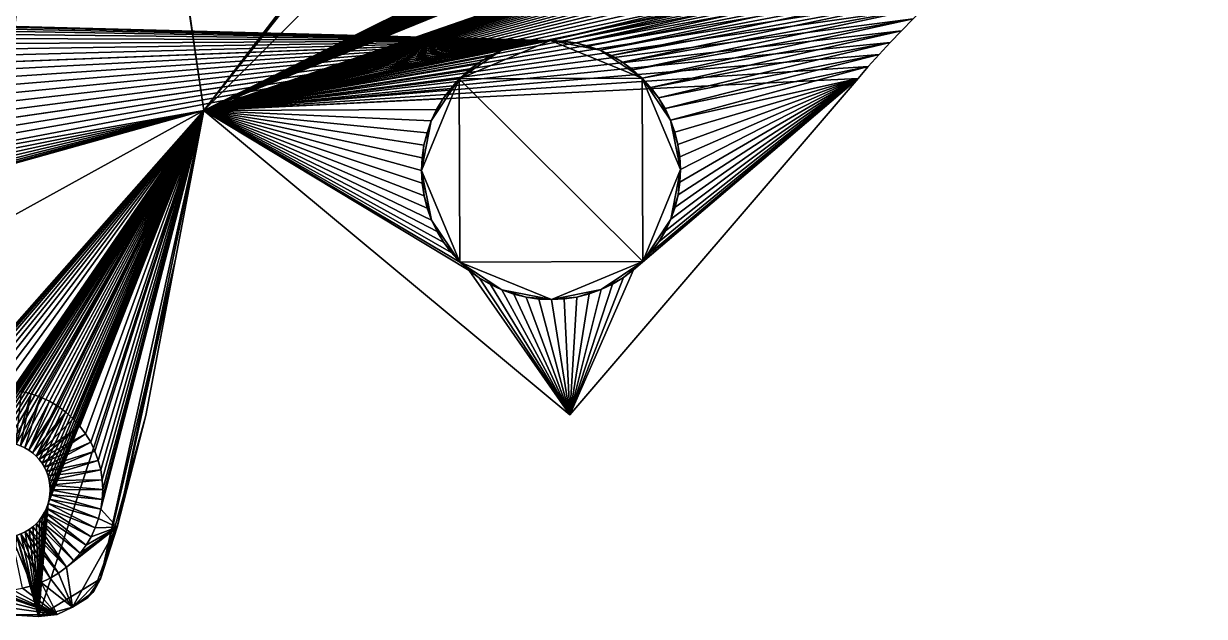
# Model space of a CAD drawing. Extents: x -90 to 90, y -51 to 49.
# Drawn here: x -69.26 to -31.41, y -50.86 to -31.86 of the extents above; entities that cross this region are included whole.
import ezdxf

# ---------------------------------------------------------------- set-up
doc = ezdxf.new("R2010")
doc.units = 0

msp = doc.modelspace()

# ---------------------------------------------------------------- linework, layer by layer
for points in [[(-66.986, -10.578, 2), (-63.477, -34.648, 2), (-8.425, 37.112, 2)], [(-63.477, -34.648, 2), (-8.514, 36.991, 2), (-8.425, 37.112, 2)], [(-63.477, -34.648, 2), (-8.591, 36.862, 2), (-8.514, 36.991, 2)], [(-63.477, -34.648, 2), (-8.654, 36.726, 2), (-8.591, 36.862, 2)], [(-63.477, -34.648, 2), (-8.704, 36.584, 2), (-8.654, 36.726, 2)], [(-63.477, -34.648, 2), (-8.74, 36.438, 2), (-8.704, 36.584, 2)], [(-63.477, -34.648, 2), (-8.762, 36.29, 2), (-8.74, 36.438, 2)], [(-63.477, -34.648, 2), (-8.768, 36.14, 2), (-8.762, 36.29, 2)], [(-63.477, -34.648, 2), (-8.761, 35.99, 2), (-8.768, 36.14, 2)], [(-63.477, -34.648, 2), (-8.738, 35.841, 2), (-8.761, 35.99, 2)], [(-63.477, -34.648, 2), (-8.701, 35.696, 2), (-8.738, 35.841, 2)], [(-63.477, -34.648, 2), (-8.65, 35.555, 2), (-8.701, 35.696, 2)], [(-63.477, -34.648, 2), (-8.585, 35.419, 2), (-8.65, 35.555, 2)], [(-63.477, -34.648, 2), (-8.507, 35.291, 2), (-8.585, 35.419, 2)], [(-63.477, -34.648, 2), (-8.418, 35.17, 2), (-8.507, 35.291, 2)], [(-63.477, -34.648, 2), (-8.316, 35.059, 2), (-8.418, 35.17, 2)], [(-63.477, -34.648, 2), (-8.205, 34.959, 2), (-8.316, 35.059, 2)], [(-63.477, -34.648, 2), (-2.705, 26.198, 2), (-8.205, 34.959, 2)], [(-63.477, -34.648, 2), (-28.812, -17.385, 2), (-2.705, 26.198, 2)], [(-66.986, -10.578, 2), (-67.036, -10.72, 2), (-63.477, -34.648, 2)], [(-67.099, -10.856, 2), (-67.176, -10.985, 2), (-71.285, -46.087, 2)], [(-67.099, -10.856, 2), (-71.285, -46.087, 2), (-71.208, -45.958, 2)], [(-67.036, -10.72, 2), (-67.099, -10.856, 2), (-71.208, -45.958, 2)], [(-67.036, -10.72, 2), (-71.208, -45.958, 2), (-63.477, -34.648, 2)], [(-67.176, -10.985, 2), (-77.166, -26.539, 2), (-71.348, -46.223, 2)], [(-67.176, -10.985, 2), (-71.348, -46.223, 2), (-71.285, -46.087, 2)], [(-63.477, -34.648, 2), (-28.94, -17.463, 2), (-28.812, -17.385, 2)], [(-63.477, -34.648, 2), (-29.061, -17.553, 2), (-28.94, -17.463, 2)], [(-63.477, -34.648, 2), (-29.171, -17.654, 2), (-29.061, -17.553, 2)], [(-63.477, -34.648, 2), (-29.272, -17.765, 2), (-29.171, -17.654, 2)], [(-63.477, -34.648, 2), (-29.361, -17.886, 2), (-29.272, -17.765, 2)], [(-63.477, -34.648, 2), (-29.438, -18.015, 2), (-29.361, -17.886, 2)], [(-63.477, -34.648, 2), (-29.501, -18.151, 2), (-29.438, -18.015, 2)], [(-63.477, -34.648, 2), (-29.551, -18.293, 2), (-29.501, -18.151, 2)], [(-63.477, -34.648, 2), (-29.587, -18.439, 2), (-29.551, -18.293, 2)], [(-63.477, -34.648, 2), (-29.609, -18.587, 2), (-29.587, -18.439, 2)], [(-63.477, -34.648, 2), (-29.615, -18.737, 2), (-29.609, -18.587, 2)], [(-63.477, -34.648, 2), (-29.608, -18.887, 2), (-29.615, -18.737, 2)], [(-63.477, -34.648, 2), (-29.585, -19.036, 2), (-29.608, -18.887, 2)], [(-63.477, -34.648, 2), (-29.548, -19.181, 2), (-29.585, -19.036, 2)], [(-63.477, -34.648, 2), (-29.497, -19.322, 2), (-29.548, -19.181, 2)], [(-63.477, -34.648, 2), (-29.432, -19.458, 2), (-29.497, -19.322, 2)], [(-63.477, -34.648, 2), (-29.354, -19.586, 2), (-29.432, -19.458, 2)], [(-63.477, -34.648, 2), (-29.265, -19.707, 2), (-29.354, -19.586, 2)], [(-63.477, -34.648, 2), (-29.163, -19.817, 2), (-29.265, -19.707, 2)], [(-63.477, -34.648, 2), (-29.052, -19.918, 2), (-29.163, -19.817, 2)], [(-63.477, -34.648, 2), (-28.931, -20.007, 2), (-29.052, -19.918, 2)], [(-63.477, -34.648, 2), (-28.802, -20.084, 2), (-28.931, -20.007, 2)], [(-63.477, -34.648, 2), (-28.666, -20.147, 2), (-28.802, -20.084, 2)], [(-63.477, -34.648, 2), (-22.173, -20.34, 2), (-21.613, -20.146, 2)], [(-63.477, -34.648, 2), (-21.613, -20.146, 2), (-28.08, -20.262, 2)], [(-63.477, -34.648, 2), (-28.524, -20.197, 2), (-28.666, -20.147, 2)], [(-63.477, -34.648, 2), (-28.378, -20.233, 2), (-28.524, -20.197, 2)], [(-63.477, -34.648, 2), (-28.23, -20.255, 2), (-28.378, -20.233, 2)], [(-63.477, -34.648, 2), (-28.08, -20.262, 2), (-28.23, -20.255, 2)], [(-63.477, -34.648, 2), (-22.733, -20.543, 2), (-22.173, -20.34, 2)], [(-63.477, -34.648, 2), (-23.294, -20.753, 2), (-22.733, -20.543, 2)], [(-63.477, -34.648, 2), (-23.854, -20.97, 2), (-23.294, -20.753, 2)], [(-63.477, -34.648, 2), (-24.414, -21.194, 2), (-23.854, -20.97, 2)], [(-63.477, -34.648, 2), (-24.973, -21.426, 2), (-24.414, -21.194, 2)], [(-63.477, -34.648, 2), (-25.532, -21.665, 2), (-24.973, -21.426, 2)], [(-63.477, -34.648, 2), (-26.089, -21.91, 2), (-25.532, -21.665, 2)], [(-63.477, -34.648, 2), (-26.644, -22.163, 2), (-26.089, -21.91, 2)], [(-63.477, -34.648, 2), (-27.197, -22.422, 2), (-26.644, -22.163, 2)], [(-63.477, -34.648, 2), (-27.748, -22.687, 2), (-27.197, -22.422, 2)], [(-63.477, -34.648, 2), (-28.297, -22.959, 2), (-27.748, -22.687, 2)], [(-63.477, -34.648, 2), (-28.843, -23.237, 2), (-28.297, -22.959, 2)], [(-63.477, -34.648, 2), (-29.385, -23.521, 2), (-28.843, -23.237, 2)], [(-63.477, -34.648, 2), (-29.925, -23.81, 2), (-29.385, -23.521, 2)], [(-63.477, -34.648, 2), (-30.46, -24.106, 2), (-29.925, -23.81, 2)], [(-63.477, -34.648, 2), (-30.992, -24.407, 2), (-30.46, -24.106, 2)], [(-63.477, -34.648, 2), (-31.519, -24.713, 2), (-30.992, -24.407, 2)], [(-63.477, -34.648, 2), (-32.041, -25.025, 2), (-31.519, -24.713, 2)], [(-63.477, -34.648, 2), (-32.559, -25.341, 2), (-32.041, -25.025, 2)], [(-63.477, -34.648, 2), (-33.072, -25.663, 2), (-32.559, -25.341, 2)], [(-63.477, -34.648, 2), (-33.579, -25.989, 2), (-33.072, -25.663, 2)], [(-63.477, -34.648, 2), (-34.08, -26.32, 2), (-33.579, -25.989, 2)], [(-63.477, -34.648, 2), (-34.576, -26.655, 2), (-34.08, -26.32, 2)], [(-63.477, -34.648, 2), (-35.065, -26.994, 2), (-34.576, -26.655, 2)], [(-63.477, -34.648, 2), (-35.548, -27.338, 2), (-35.065, -26.994, 2)], [(-63.477, -34.648, 2), (-36.024, -27.685, 2), (-35.548, -27.338, 2)], [(-63.477, -34.648, 2), (-36.493, -28.036, 2), (-36.024, -27.685, 2)], [(-63.477, -34.648, 2), (-36.954, -28.39, 2), (-36.493, -28.036, 2)], [(-37.408, -28.748, 0), (-52.365, -32.406, 0), (-82.543, -31.616)], [(-63.477, -34.648, 2), (-37.408, -28.748, 2), (-36.954, -28.39, 2)], [(-63.477, -34.648, 2), (-37.855, -29.109, 2), (-37.408, -28.748, 2)], [(-37.408, -28.748, 0), (-37.855, -29.109, 0), (-52.365, -32.406, 0)], [(-63.477, -34.648, 2), (-38.293, -29.473, 2), (-37.855, -29.109, 2)], [(-37.855, -29.109, 0), (-51.958, -32.425, 0), (-52.365, -32.406, 0)], [(-37.855, -29.109, 0), (-38.293, -29.473, 0), (-51.958, -32.425, 0)], [(-63.477, -34.648, 2), (-38.723, -29.84, 2), (-38.293, -29.473, 2)], [(-38.293, -29.473, 0), (-51.555, -32.483, 0), (-51.958, -32.425, 0)], [(-38.293, -29.473, 0), (-38.723, -29.84, 0), (-51.555, -32.483, 0)], [(-63.477, -34.648, 2), (-39.144, -30.209, 2), (-38.723, -29.84, 2)], [(-38.723, -29.84, 0), (-51.159, -32.58, 0), (-51.555, -32.483, 0)], [(-38.723, -29.84, 0), (-39.144, -30.209, 0), (-51.159, -32.58, 0)], [(-63.477, -34.648, 2), (-39.557, -30.581, 2), (-39.144, -30.209, 2)], [(-39.144, -30.209, 0), (-50.776, -32.716, 0), (-51.159, -32.58, 0)], [(-39.144, -30.209, 0), (-39.557, -30.581, 0), (-50.776, -32.716, 0)], [(-63.477, -34.648, 2), (-39.96, -30.955, 2), (-39.557, -30.581, 2)], [(-39.557, -30.581, 0), (-50.407, -32.889, 0), (-50.776, -32.716, 0)], [(-39.557, -30.581, 0), (-39.96, -30.955, 0), (-50.407, -32.889, 0)], [(-63.477, -34.648, 2), (-40.355, -31.332, 2), (-39.96, -30.955, 2)], [(-39.96, -30.955, 0), (-50.057, -33.097, 0), (-50.407, -32.889, 0)], [(-39.96, -30.955, 0), (-40.355, -31.332, 0), (-50.057, -33.097, 0)], [(-63.477, -34.648, 2), (-40.74, -31.71, 2), (-40.355, -31.332, 2)], [(-40.355, -31.332, 0), (-49.729, -33.338, 0), (-50.057, -33.097, 0)], [(-40.355, -31.332, 0), (-40.74, -31.71, 0), (-49.729, -33.338, 0)], [(-52.365, -32.406, 0), (-82.137, -31.634, 0), (-82.543, -31.616)], [(-52.365, -32.406, 0), (-81.733, -31.692), (-82.137, -31.634, 0)], [(-52.365, -32.406, 0), (-81.338, -31.79, 0), (-81.733, -31.692)], [(-52.365, -32.406, 0), (-80.954, -31.926, 0), (-81.338, -31.79, 0)], [(-63.477, -34.648, 2), (-41.116, -32.09, 2), (-40.74, -31.71, 2)], [(-40.74, -31.71, 0), (-49.426, -33.611), (-49.729, -33.338, 0)], [(-40.74, -31.71, 0), (-41.116, -32.09, 0), (-49.426, -33.611)], [(-41.116, -32.09, 0), (-40.74, -31.71, 0), (-40.74, -31.71, 2)], [(-41.116, -32.09, 0), (-40.74, -31.71, 2), (-41.116, -32.09, 2)], [(-52.365, -32.406, 0), (-80.585, -32.098, 0), (-80.954, -31.926, 0)], [(-52.365, -32.406, 0), (-80.235, -32.306, 0), (-80.585, -32.098, 0)], [(-63.477, -34.648, 2), (-41.481, -32.472, 2), (-41.116, -32.09, 2)], [(-41.116, -32.09, 0), (-49.151, -33.911, 0), (-49.426, -33.611)], [(-41.116, -32.09, 0), (-41.481, -32.472, 0), (-49.151, -33.911, 0)], [(-41.481, -32.472, 0), (-41.116, -32.09, 0), (-41.116, -32.09, 2)], [(-41.481, -32.472, 0), (-41.116, -32.09, 2), (-41.481, -32.472, 2)], [(-52.365, -32.406, 0), (-79.907, -32.548, 0), (-80.235, -32.306, 0)], [(-52.365, -32.406, 0), (-79.604, -32.82, 0), (-79.907, -32.548, 0)], [(-52.365, -32.406, 0), (-79.33, -33.121), (-79.604, -32.82, 0)], [(-52.365, -32.406, 0), (-79.086, -33.447, 0), (-79.33, -33.121)], [(-52.365, -32.406, 0), (-52.772, -32.428, 0), (-79.086, -33.447, 0)], [(-52.772, -32.428, 0), (-78.875, -33.796, 0), (-79.086, -33.447, 0)], [(-52.772, -32.428, 0), (-78.7, -34.163, 0), (-78.875, -33.796, 0)], [(-52.772, -32.428, 0), (-78.561, -34.546, 0), (-78.7, -34.163, 0)], [(-53.174, -32.489), (-63.477, -34.648, 0), (-78.688, -37.339)], [(-53.174, -32.489), (-78.688, -37.339), (-78.552, -36.955, 0)], [(-52.772, -32.428, 0), (-78.461, -34.941, 0), (-78.561, -34.546, 0)], [(-53.174, -32.489), (-78.552, -36.955, 0), (-78.454, -36.56, 0)], [(-52.772, -32.428, 0), (-78.399, -35.343, 0), (-78.461, -34.941, 0)], [(-53.174, -32.489), (-78.454, -36.56, 0), (-78.396, -36.157, 0)], [(-52.772, -32.428, 0), (-78.378, -35.75, 0), (-78.399, -35.343, 0)], [(-52.772, -32.428, 0), (-53.174, -32.489), (-78.396, -36.157, 0)], [(-52.772, -32.428, 0), (-78.396, -36.157, 0), (-78.378, -35.75, 0)], [(-63.477, -34.648, 2), (-41.837, -32.856, 2), (-41.481, -32.472, 2)], [(-53.174, -32.489), (-53.569, -32.589), (-63.477, -34.648, 0)], [(-55.295, -33.633, 0.2), (-53.952, -32.728, 0.2), (-52.365, -32.406, 0.2)], [(-55.295, -33.633, 0.2), (-52.365, -32.406, 0.2), (-49.426, -33.611, 0.2)], [(-53.952, -32.728, 0.2), (-53.174, -32.489, 0.2), (-52.365, -32.406, 0.2)], [(-53.952, -32.728, 0.2), (-53.569, -32.589, 0.2), (-53.174, -32.489, 0.2)], [(-53.569, -32.589), (-53.174, -32.489), (-53.174, -32.489, 0.2)], [(-53.569, -32.589), (-53.174, -32.489, 0.2), (-53.569, -32.589, 0.2)], [(-53.174, -32.489, 0.2), (-52.772, -32.428, 0.2), (-52.365, -32.406, 0.2)], [(-53.174, -32.489), (-52.772, -32.428, 0), (-52.772, -32.428, 0.2)], [(-53.174, -32.489), (-52.772, -32.428, 0.2), (-53.174, -32.489, 0.2)], [(-52.772, -32.428, 0), (-52.365, -32.406, 0), (-52.365, -32.406, 0.2)], [(-52.772, -32.428, 0), (-52.365, -32.406, 0.2), (-52.772, -32.428, 0.2)], [(-52.365, -32.406, 0.2), (-52.365, -32.406, 0), (-51.958, -32.425, 0)], [(-52.365, -32.406, 0.2), (-51.958, -32.425, 0), (-51.958, -32.425, 0.2)], [(-52.365, -32.406, 0.2), (-51.958, -32.425, 0.2), (-51.555, -32.483, 0.2)], [(-52.365, -32.406, 0.2), (-51.555, -32.483, 0.2), (-50.776, -32.716, 0.2)], [(-52.365, -32.406, 0.2), (-50.776, -32.716, 0.2), (-49.426, -33.611, 0.2)], [(-51.958, -32.425, 0), (-51.555, -32.483, 0), (-51.555, -32.483, 0.2)], [(-51.958, -32.425, 0), (-51.555, -32.483, 0.2), (-51.958, -32.425, 0.2)], [(-51.555, -32.483, 0), (-51.159, -32.58, 0), (-51.159, -32.58, 0.2)], [(-51.555, -32.483, 0), (-51.159, -32.58, 0.2), (-51.555, -32.483, 0.2)], [(-51.555, -32.483, 0.2), (-51.159, -32.58, 0.2), (-50.776, -32.716, 0.2)], [(-41.481, -32.472, 0), (-48.907, -34.238, 0), (-49.151, -33.911, 0)], [(-41.481, -32.472, 0), (-41.837, -32.856, 0), (-48.907, -34.238, 0)], [(-41.837, -32.856, 0), (-41.481, -32.472, 0), (-41.481, -32.472, 2)], [(-41.837, -32.856, 0), (-41.481, -32.472, 2), (-41.837, -32.856, 2)], [(-53.569, -32.589), (-53.952, -32.728, 0), (-63.477, -34.648, 0)], [(-53.952, -32.728, 0), (-54.319, -32.904, 0), (-63.477, -34.648, 0)], [(-63.477, -34.648, 2), (-42.182, -33.241, 2), (-41.837, -32.856, 2)], [(-54.319, -32.904, 0), (-54.668, -33.114, 0), (-63.477, -34.648, 0)], [(-55.295, -33.633, 0.2), (-54.668, -33.114, 0.2), (-53.952, -32.728, 0.2)], [(-54.668, -33.114, 0.2), (-54.319, -32.904, 0.2), (-53.952, -32.728, 0.2)], [(-54.668, -33.114, 0), (-54.319, -32.904, 0), (-54.319, -32.904, 0.2)], [(-54.668, -33.114, 0), (-54.319, -32.904, 0.2), (-54.668, -33.114, 0.2)], [(-54.319, -32.904, 0), (-53.952, -32.728, 0), (-53.952, -32.728, 0.2)], [(-54.319, -32.904, 0), (-53.952, -32.728, 0.2), (-54.319, -32.904, 0.2)], [(-53.952, -32.728, 0), (-53.569, -32.589), (-53.569, -32.589, 0.2)], [(-53.952, -32.728, 0), (-53.569, -32.589, 0.2), (-53.952, -32.728, 0.2)], [(-51.159, -32.58, 0), (-50.776, -32.716, 0), (-50.776, -32.716, 0.2)], [(-51.159, -32.58, 0), (-50.776, -32.716, 0.2), (-51.159, -32.58, 0.2)], [(-50.776, -32.716, 0), (-50.407, -32.889, 0), (-50.407, -32.889, 0.2)], [(-50.776, -32.716, 0), (-50.407, -32.889, 0.2), (-50.776, -32.716, 0.2)], [(-50.776, -32.716, 0.2), (-50.407, -32.889, 0.2), (-50.057, -33.097, 0.2)], [(-50.776, -32.716, 0.2), (-50.057, -33.097, 0.2), (-49.426, -33.611, 0.2)], [(-50.407, -32.889, 0), (-50.057, -33.097, 0), (-50.057, -33.097, 0.2)], [(-50.407, -32.889, 0), (-50.057, -33.097, 0.2), (-50.407, -32.889, 0.2)], [(-41.837, -32.856, 0), (-48.697, -34.586, 0), (-48.907, -34.238, 0)], [(-41.837, -32.856, 0), (-42.182, -33.241, 0), (-48.697, -34.586, 0)], [(-42.182, -33.241, 0), (-41.837, -32.856, 0), (-41.837, -32.856, 2)], [(-42.182, -33.241, 0), (-41.837, -32.856, 2), (-42.182, -33.241, 2)], [(-54.668, -33.114, 0), (-54.994, -33.358, 0), (-63.477, -34.648, 0)], [(-63.477, -34.648, 2), (-42.509, -33.617, 2), (-42.182, -33.241, 2)], [(-55.295, -33.633, 0.2), (-54.994, -33.358, 0.2), (-54.668, -33.114, 0.2)], [(-54.994, -33.358, 0), (-54.668, -33.114, 0), (-54.668, -33.114, 0.2)], [(-54.994, -33.358, 0), (-54.668, -33.114, 0.2), (-54.994, -33.358, 0.2)], [(-50.057, -33.097, 0), (-49.729, -33.338, 0), (-49.729, -33.338, 0.2)], [(-50.057, -33.097, 0), (-49.729, -33.338, 0.2), (-50.057, -33.097, 0.2)], [(-50.057, -33.097, 0.2), (-49.729, -33.338, 0.2), (-49.426, -33.611, 0.2)], [(-42.182, -33.241, 0), (-48.521, -34.954, 0), (-48.697, -34.586, 0)], [(-42.182, -33.241, 0), (-42.509, -33.617, 0), (-48.521, -34.954, 0)], [(-42.509, -33.617, 0), (-42.182, -33.241, 0), (-42.182, -33.241, 2)], [(-42.509, -33.617, 0), (-42.182, -33.241, 2), (-42.509, -33.617, 2)], [(-54.994, -33.358, 0), (-55.295, -33.633, 0), (-63.477, -34.648, 0)], [(-63.477, -34.648, 2), (-51.75, -44.395, 2), (-42.509, -33.617, 2)], [(-55.295, -33.633, 0), (-55.567, -33.936, 0), (-63.477, -34.648, 0)], [(-56.499, -36.572, 0.2), (-56.189, -34.982, 0.2), (-55.295, -33.633, 0.2)], [(-55.273, -39.502, 0.2), (-56.499, -36.572, 0.2), (-55.295, -33.633, 0.2)], [(-56.189, -34.982, 0.2), (-55.808, -34.264, 0.2), (-55.295, -33.633, 0.2)], [(-55.808, -34.264, 0.2), (-55.567, -33.936, 0.2), (-55.295, -33.633, 0.2)], [(-55.567, -33.936, 0), (-55.295, -33.633, 0), (-55.295, -33.633, 0.2)], [(-55.567, -33.936, 0), (-55.295, -33.633, 0.2), (-55.567, -33.936, 0.2)], [(-55.295, -33.633, 0), (-54.994, -33.358, 0), (-54.994, -33.358, 0.2)], [(-55.295, -33.633, 0), (-54.994, -33.358, 0.2), (-55.295, -33.633, 0.2)], [(-55.295, -33.633, 0.2), (-49.426, -33.611, 0.2), (-49.404, -39.48, 0.2)], [(-49.404, -39.48, 0.2), (-55.273, -39.502, 0.2), (-55.295, -33.633, 0.2)], [(-42.509, -33.617, 0), (-51.75, -44.395, 0), (-49.704, -39.754)], [(-51.75, -44.395, 0), (-42.509, -33.617, 0), (-42.509, -33.617, 2)], [(-51.75, -44.395, 0), (-42.509, -33.617, 2), (-51.75, -44.395, 2)], [(-49.729, -33.338, 0), (-49.426, -33.611), (-49.426, -33.611, 0.2)], [(-49.729, -33.338, 0), (-49.426, -33.611, 0.2), (-49.729, -33.338, 0.2)], [(-42.509, -33.617, 0), (-49.704, -39.754), (-49.404, -39.48, 0)], [(-49.426, -33.611), (-49.151, -33.911, 0), (-49.151, -33.911, 0.2)], [(-49.426, -33.611), (-49.151, -33.911, 0.2), (-49.426, -33.611, 0.2)], [(-49.426, -33.611, 0.2), (-49.151, -33.911, 0.2), (-48.907, -34.238, 0.2)], [(-49.426, -33.611, 0.2), (-48.907, -34.238, 0.2), (-48.521, -34.954, 0.2)], [(-49.426, -33.611, 0.2), (-48.521, -34.954, 0.2), (-48.199, -36.541, 0.2)], [(-49.426, -33.611, 0.2), (-48.199, -36.541, 0.2), (-49.404, -39.48, 0.2)], [(-42.509, -33.617, 0), (-49.404, -39.48, 0), (-49.131, -39.177, 0)], [(-49.131, -39.177, 0), (-48.89, -38.849), (-42.509, -33.617, 0)], [(-48.89, -38.849), (-48.682, -38.499, 0), (-42.509, -33.617, 0)], [(-48.682, -38.499, 0), (-48.509, -38.13, 0), (-42.509, -33.617, 0)], [(-42.509, -33.617, 0), (-48.382, -35.337), (-48.521, -34.954, 0)], [(-48.509, -38.13, 0), (-48.373, -37.746, 0), (-42.509, -33.617, 0)], [(-48.282, -35.731, 0), (-48.382, -35.337), (-42.509, -33.617, 0)], [(-48.373, -37.746, 0), (-48.276, -37.35, 0), (-42.509, -33.617, 0)], [(-48.221, -36.134, 0), (-48.282, -35.731, 0), (-42.509, -33.617, 0)], [(-48.276, -37.35, 0), (-48.218, -36.947, 0), (-42.509, -33.617, 0)], [(-48.199, -36.541, 0), (-48.221, -36.134, 0), (-42.509, -33.617, 0)], [(-48.218, -36.947, 0), (-48.199, -36.541, 0), (-42.509, -33.617, 0)], [(-55.567, -33.936, 0), (-55.808, -34.264), (-63.477, -34.648, 0)], [(-55.808, -34.264), (-55.567, -33.936, 0), (-55.567, -33.936, 0.2)], [(-55.808, -34.264), (-55.567, -33.936, 0.2), (-55.808, -34.264, 0.2)], [(-49.151, -33.911, 0), (-48.907, -34.238, 0), (-48.907, -34.238, 0.2)], [(-49.151, -33.911, 0), (-48.907, -34.238, 0.2), (-49.151, -33.911, 0.2)], [(-55.808, -34.264), (-56.016, -34.614, 0), (-63.477, -34.648, 0)], [(-56.189, -34.982, 0.2), (-56.016, -34.614, 0.2), (-55.808, -34.264, 0.2)], [(-56.016, -34.614, 0), (-55.808, -34.264), (-55.808, -34.264, 0.2)], [(-56.016, -34.614, 0), (-55.808, -34.264, 0.2), (-56.016, -34.614, 0.2)], [(-48.907, -34.238, 0), (-48.697, -34.586, 0), (-48.697, -34.586, 0.2)], [(-48.907, -34.238, 0), (-48.697, -34.586, 0.2), (-48.907, -34.238, 0.2)], [(-48.907, -34.238, 0.2), (-48.697, -34.586, 0.2), (-48.521, -34.954, 0.2)], [(-63.477, -34.648, 0), (-72.424, -44.774, 0), (-81.784, -44.737, 0)], [(-63.477, -34.648, 0), (-81.784, -44.737, 0), (-80.558, -39.418)], [(-63.477, -34.648, 0), (-80.558, -39.418), (-80.209, -39.208)], [(-63.477, -34.648, 0), (-80.209, -39.208), (-79.883, -38.964)], [(-63.477, -34.648, 0), (-79.883, -38.964), (-79.582, -38.689, 0)], [(-63.477, -34.648, 0), (-79.582, -38.689, 0), (-79.31, -38.386, 0)], [(-63.477, -34.648, 0), (-79.31, -38.386, 0), (-79.068, -38.058, 0)], [(-63.477, -34.648, 0), (-79.068, -38.058, 0), (-78.86, -37.708, 0)], [(-63.477, -34.648, 0), (-78.86, -37.708, 0), (-78.688, -37.339)], [(-63.477, -34.648, 0), (-72.213, -44.54), (-72.424, -44.774, 0)], [(-63.477, -34.648, 0), (-71.98, -44.327, 0), (-72.213, -44.54)], [(-63.477, -34.648, 0), (-71.728, -44.138, 0), (-71.98, -44.327, 0)], [(-63.477, -34.648, 0), (-71.458, -43.975, 0), (-71.728, -44.138, 0)], [(-63.477, -34.648, 0), (-71.173, -43.839, 0), (-71.458, -43.975, 0)], [(-71.208, -45.958, 2), (-71.119, -45.837, 2), (-63.477, -34.648, 2)], [(-63.477, -34.648, 0), (-70.877, -43.732, 0), (-71.173, -43.839, 0)], [(-71.119, -45.837, 2), (-71.019, -45.725, 2), (-63.477, -34.648, 2)], [(-71.019, -45.725, 2), (-70.908, -45.624, 2), (-63.477, -34.648, 2)], [(-70.908, -45.624, 2), (-70.788, -45.534, 2), (-63.477, -34.648, 2)], [(-63.477, -34.648, 0), (-70.571, -43.654, 0), (-70.877, -43.732, 0)], [(-70.788, -45.534, 2), (-70.659, -45.457, 2), (-63.477, -34.648, 2)], [(-70.659, -45.457, 2), (-70.524, -45.392, 2), (-63.477, -34.648, 2)], [(-63.477, -34.648, 0), (-70.26, -43.607, 0), (-70.571, -43.654, 0)], [(-70.524, -45.392, 2), (-70.382, -45.341, 2), (-63.477, -34.648, 2)], [(-70.382, -45.341, 2), (-70.237, -45.304, 2), (-63.477, -34.648, 2)], [(-63.477, -34.648, 0), (-69.945, -43.59, 0), (-70.26, -43.607, 0)], [(-70.237, -45.304, 2), (-70.088, -45.281, 2), (-63.477, -34.648, 2)], [(-70.088, -45.281, 2), (-69.938, -45.273, 2), (-63.477, -34.648, 2)], [(-63.477, -34.648, 0), (-69.63, -43.605, 0), (-69.945, -43.59, 0)], [(-69.938, -45.273, 2), (-69.788, -45.28, 2), (-63.477, -34.648, 2)], [(-69.788, -45.28, 2), (-69.64, -45.301, 2), (-63.477, -34.648, 2)], [(-69.64, -45.301, 2), (-69.494, -45.337, 2), (-63.477, -34.648, 2)], [(-63.477, -34.648, 0), (-69.318, -43.65, 0), (-69.63, -43.605, 0)], [(-69.494, -45.337, 2), (-69.353, -45.387, 2), (-63.477, -34.648, 2)], [(-69.353, -45.387, 2), (-69.217, -45.451, 2), (-63.477, -34.648, 2)], [(-63.477, -34.648, 0), (-69.012, -43.725, 0), (-69.318, -43.65, 0)], [(-69.217, -45.451, 2), (-69.087, -45.528, 2), (-63.477, -34.648, 2)], [(-69.087, -45.528, 2), (-68.967, -45.617, 2), (-63.477, -34.648, 2)], [(-63.477, -34.648, 0), (-68.714, -43.83, 0), (-69.012, -43.725, 0)], [(-68.967, -45.617, 2), (-68.855, -45.717, 2), (-63.477, -34.648, 2)], [(-68.855, -45.717, 2), (-68.754, -45.828, 2), (-63.477, -34.648, 2)], [(-68.778, -50.855, 2), (-66.787, -49.648, 2), (-63.477, -34.648, 2)], [(-68.467, -47.242, 2), (-68.778, -50.855, 2), (-63.477, -34.648, 2)], [(-68.754, -45.828, 2), (-68.664, -45.948, 2), (-63.477, -34.648, 2)], [(-63.477, -34.648, 0), (-68.429, -43.964, 0), (-68.714, -43.83, 0)], [(-68.664, -45.948, 2), (-68.586, -46.077, 2), (-63.477, -34.648, 2)], [(-68.586, -46.077, 2), (-68.521, -46.212, 2), (-63.477, -34.648, 2)], [(-68.521, -46.212, 2), (-68.47, -46.354, 2), (-63.477, -34.648, 2)], [(-68.47, -46.354, 2), (-68.433, -46.499, 2), (-63.477, -34.648, 2)], [(-68.431, -47.096, 2), (-68.467, -47.242, 2), (-63.477, -34.648, 2)], [(-68.433, -46.499, 2), (-68.411, -46.647, 2), (-63.477, -34.648, 2)], [(-68.41, -46.947, 2), (-68.431, -47.096, 2), (-63.477, -34.648, 2)], [(-63.477, -34.648, 0), (-68.158, -44.125, 0), (-68.429, -43.964, 0)], [(-68.411, -46.647, 2), (-68.403, -46.797, 2), (-63.477, -34.648, 2)], [(-68.403, -46.797, 2), (-68.41, -46.947, 2), (-63.477, -34.648, 2)], [(-63.477, -34.648, 0), (-67.904, -44.312, 0), (-68.158, -44.125, 0)], [(-63.477, -34.648, 0), (-67.669, -44.523, 0), (-67.904, -44.312, 0)], [(-63.477, -34.648, 0), (-67.457, -44.756, 0), (-67.669, -44.523, 0)], [(-63.477, -34.648, 0), (-67.268, -45.008, 0), (-67.457, -44.756, 0)], [(-63.477, -34.648, 0), (-67.105, -45.278, 0), (-67.268, -45.008, 0)], [(-63.477, -34.648, 0), (-66.969, -45.562, 0), (-67.105, -45.278, 0)], [(-63.477, -34.648, 0), (-66.862, -45.859, 0), (-66.969, -45.562, 0)], [(-63.477, -34.648, 0), (-66.784, -46.164, 0), (-66.862, -45.859, 0)], [(-66.787, -49.648, 2), (-64.386, -39.414, 2), (-63.477, -34.648, 2)], [(-63.477, -34.648, 0), (-66.736, -46.476, 0), (-66.784, -46.164, 0)], [(-63.477, -34.648, 0), (-66.258, -47.996, 0), (-66.779, -47.418, 0)], [(-63.477, -34.648, 0), (-66.779, -47.418, 0), (-66.734, -47.106, 0)], [(-63.477, -34.648, 0), (-66.72, -46.791), (-66.736, -46.476, 0)], [(-63.477, -34.648, 0), (-66.734, -47.106, 0), (-66.72, -46.791)], [(-63.477, -34.648, 0), (-64.386, -39.414, 0), (-66.258, -47.996, 0)], [(-64.386, -39.414, 0), (-63.477, -34.648, 0), (-63.477, -34.648, 2)], [(-64.386, -39.414, 0), (-63.477, -34.648, 2), (-64.386, -39.414, 2)], [(-56.016, -34.614, 0), (-56.189, -34.982, 0), (-63.477, -34.648, 0)], [(-54.97, -39.774, 0), (-51.75, -44.395, 0), (-63.477, -34.648, 0)], [(-55.273, -39.502, 0), (-54.97, -39.774, 0), (-63.477, -34.648, 0)], [(-55.547, -39.201, 0), (-55.273, -39.502, 0), (-63.477, -34.648, 0)], [(-55.791, -38.875, 0), (-55.547, -39.201, 0), (-63.477, -34.648, 0)], [(-56.002, -38.526, 0), (-55.791, -38.875, 0), (-63.477, -34.648, 0)], [(-56.177, -38.159, 0), (-56.002, -38.526, 0), (-63.477, -34.648, 0)], [(-56.316, -37.776), (-56.177, -38.159, 0), (-63.477, -34.648, 0)], [(-56.416, -37.381, 0), (-56.316, -37.776), (-63.477, -34.648, 0)], [(-56.478, -36.978, 0), (-56.416, -37.381, 0), (-63.477, -34.648, 0)], [(-56.499, -36.572, 0), (-56.478, -36.978, 0), (-63.477, -34.648, 0)], [(-56.481, -36.165, 0), (-56.499, -36.572, 0), (-63.477, -34.648, 0)], [(-56.422, -35.762, 0), (-56.481, -36.165, 0), (-63.477, -34.648, 0)], [(-56.325, -35.366, 0), (-56.422, -35.762, 0), (-63.477, -34.648, 0)], [(-56.189, -34.982, 0), (-56.325, -35.366, 0), (-63.477, -34.648, 0)], [(-63.477, -34.648, 0), (-51.75, -44.395, 0), (-51.75, -44.395, 2)], [(-63.477, -34.648, 0), (-51.75, -44.395, 2), (-63.477, -34.648, 2)], [(-56.189, -34.982, 0), (-56.016, -34.614, 0), (-56.016, -34.614, 0.2)], [(-56.189, -34.982, 0), (-56.016, -34.614, 0.2), (-56.189, -34.982, 0.2)], [(-48.697, -34.586, 0), (-48.521, -34.954, 0), (-48.521, -34.954, 0.2)], [(-48.697, -34.586, 0), (-48.521, -34.954, 0.2), (-48.697, -34.586, 0.2)], [(-56.499, -36.572, 0.2), (-56.422, -35.762, 0.2), (-56.189, -34.982, 0.2)], [(-56.422, -35.762, 0.2), (-56.325, -35.366, 0.2), (-56.189, -34.982, 0.2)], [(-56.325, -35.366, 0), (-56.189, -34.982, 0), (-56.189, -34.982, 0.2)], [(-56.325, -35.366, 0), (-56.189, -34.982, 0.2), (-56.325, -35.366, 0.2)], [(-48.521, -34.954, 0), (-48.382, -35.337), (-48.382, -35.337, 0.2)], [(-48.521, -34.954, 0), (-48.382, -35.337, 0.2), (-48.521, -34.954, 0.2)], [(-48.521, -34.954, 0.2), (-48.382, -35.337, 0.2), (-48.282, -35.731, 0.2)], [(-48.521, -34.954, 0.2), (-48.282, -35.731, 0.2), (-48.199, -36.541, 0.2)], [(-56.422, -35.762, 0), (-56.325, -35.366, 0), (-56.325, -35.366, 0.2)], [(-56.422, -35.762, 0), (-56.325, -35.366, 0.2), (-56.422, -35.762, 0.2)], [(-48.382, -35.337), (-48.282, -35.731, 0.2), (-48.382, -35.337, 0.2)], [(-48.382, -35.337), (-48.282, -35.731, 0), (-48.282, -35.731, 0.2)], [(-56.499, -36.572, 0.2), (-56.481, -36.165, 0.2), (-56.422, -35.762, 0.2)], [(-56.481, -36.165, 0), (-56.422, -35.762, 0), (-56.422, -35.762, 0.2)], [(-56.481, -36.165, 0), (-56.422, -35.762, 0.2), (-56.481, -36.165, 0.2)], [(-48.282, -35.731, 0), (-48.221, -36.134, 0), (-48.221, -36.134, 0.2)], [(-48.282, -35.731, 0), (-48.221, -36.134, 0.2), (-48.282, -35.731, 0.2)], [(-48.282, -35.731, 0.2), (-48.221, -36.134, 0.2), (-48.199, -36.541, 0.2)], [(-56.499, -36.572, 0), (-56.481, -36.165, 0), (-56.481, -36.165, 0.2)], [(-56.499, -36.572, 0), (-56.481, -36.165, 0.2), (-56.499, -36.572, 0.2)], [(-48.221, -36.134, 0.2), (-48.221, -36.134, 0), (-48.199, -36.541, 0)], [(-48.221, -36.134, 0.2), (-48.199, -36.541, 0), (-48.199, -36.541, 0.2)], [(-56.478, -36.978, 0.2), (-56.478, -36.978, 0), (-56.499, -36.572, 0)], [(-56.478, -36.978, 0.2), (-56.499, -36.572, 0), (-56.499, -36.572, 0.2)], [(-56.416, -37.381, 0.2), (-56.478, -36.978, 0.2), (-56.499, -36.572, 0.2)], [(-56.177, -38.159, 0.2), (-56.416, -37.381, 0.2), (-56.499, -36.572, 0.2)], [(-55.273, -39.502, 0.2), (-56.177, -38.159, 0.2), (-56.499, -36.572, 0.2)], [(-48.199, -36.541, 0.2), (-48.509, -38.13, 0.2), (-49.404, -39.48, 0.2)], [(-48.199, -36.541, 0.2), (-48.276, -37.35, 0.2), (-48.509, -38.13, 0.2)], [(-48.199, -36.541, 0.2), (-48.218, -36.947, 0.2), (-48.276, -37.35, 0.2)], [(-48.199, -36.541, 0), (-48.218, -36.947, 0.2), (-48.199, -36.541, 0.2)], [(-48.199, -36.541, 0), (-48.218, -36.947, 0), (-48.218, -36.947, 0.2)], [(-56.416, -37.381, 0.2), (-56.416, -37.381, 0), (-56.478, -36.978, 0)], [(-56.416, -37.381, 0.2), (-56.478, -36.978, 0), (-56.478, -36.978, 0.2)], [(-48.218, -36.947, 0), (-48.276, -37.35, 0), (-48.276, -37.35, 0.2)], [(-48.218, -36.947, 0), (-48.276, -37.35, 0.2), (-48.218, -36.947, 0.2)], [(-56.316, -37.776, 0.2), (-56.316, -37.776), (-56.416, -37.381, 0)], [(-56.316, -37.776, 0.2), (-56.416, -37.381, 0), (-56.416, -37.381, 0.2)], [(-56.177, -38.159, 0.2), (-56.316, -37.776, 0.2), (-56.416, -37.381, 0.2)], [(-48.276, -37.35, 0.2), (-48.373, -37.746, 0.2), (-48.509, -38.13, 0.2)], [(-48.276, -37.35, 0), (-48.373, -37.746, 0), (-48.373, -37.746, 0.2)], [(-48.276, -37.35, 0), (-48.373, -37.746, 0.2), (-48.276, -37.35, 0.2)], [(-56.177, -38.159, 0.2), (-56.177, -38.159, 0), (-56.316, -37.776)], [(-56.177, -38.159, 0.2), (-56.316, -37.776), (-56.316, -37.776, 0.2)], [(-48.373, -37.746, 0), (-48.509, -38.13, 0), (-48.509, -38.13, 0.2)], [(-48.373, -37.746, 0), (-48.509, -38.13, 0.2), (-48.373, -37.746, 0.2)], [(-56.002, -38.526, 0.2), (-56.002, -38.526, 0), (-56.177, -38.159, 0)], [(-56.002, -38.526, 0.2), (-56.177, -38.159, 0), (-56.177, -38.159, 0.2)], [(-55.791, -38.875, 0.2), (-56.002, -38.526, 0.2), (-56.177, -38.159, 0.2)], [(-55.273, -39.502, 0.2), (-55.791, -38.875, 0.2), (-56.177, -38.159, 0.2)], [(-48.509, -38.13, 0.2), (-48.89, -38.849, 0.2), (-49.404, -39.48, 0.2)], [(-48.509, -38.13, 0.2), (-48.682, -38.499, 0.2), (-48.89, -38.849, 0.2)], [(-48.509, -38.13, 0), (-48.682, -38.499, 0), (-48.682, -38.499, 0.2)], [(-48.509, -38.13, 0), (-48.682, -38.499, 0.2), (-48.509, -38.13, 0.2)], [(-55.791, -38.875, 0.2), (-55.791, -38.875, 0), (-56.002, -38.526, 0)], [(-55.791, -38.875, 0.2), (-56.002, -38.526, 0), (-56.002, -38.526, 0.2)], [(-48.682, -38.499, 0), (-48.89, -38.849), (-48.89, -38.849, 0.2)], [(-48.682, -38.499, 0), (-48.89, -38.849, 0.2), (-48.682, -38.499, 0.2)], [(-55.547, -39.201, 0.2), (-55.547, -39.201, 0), (-55.791, -38.875, 0)], [(-55.547, -39.201, 0.2), (-55.791, -38.875, 0), (-55.791, -38.875, 0.2)], [(-55.273, -39.502, 0.2), (-55.547, -39.201, 0.2), (-55.791, -38.875, 0.2)], [(-48.89, -38.849, 0.2), (-49.131, -39.177, 0.2), (-49.404, -39.48, 0.2)], [(-48.89, -38.849), (-49.131, -39.177, 0), (-49.131, -39.177, 0.2)], [(-48.89, -38.849), (-49.131, -39.177, 0.2), (-48.89, -38.849, 0.2)], [(-55.273, -39.502, 0.2), (-55.273, -39.502, 0), (-55.547, -39.201, 0)], [(-55.273, -39.502, 0.2), (-55.547, -39.201, 0), (-55.547, -39.201, 0.2)], [(-49.131, -39.177, 0), (-49.404, -39.48, 0), (-49.404, -39.48, 0.2)], [(-49.131, -39.177, 0), (-49.404, -39.48, 0.2), (-49.131, -39.177, 0.2)], [(-66.787, -49.648, 2), (-65.342, -44.424, 2), (-64.386, -39.414, 2)], [(-64.386, -39.414, 0), (-65.342, -44.424, 0), (-66.258, -47.996, 0)], [(-65.342, -44.424, 0), (-64.386, -39.414, 0), (-64.386, -39.414, 2)], [(-65.342, -44.424, 0), (-64.386, -39.414, 2), (-65.342, -44.424, 2)], [(-49.404, -39.48, 0.2), (-52.334, -40.706, 0.2), (-55.273, -39.502, 0.2)], [(-54.97, -39.774, 0.2), (-54.97, -39.774, 0), (-55.273, -39.502, 0)], [(-54.97, -39.774, 0.2), (-55.273, -39.502, 0), (-55.273, -39.502, 0.2)], [(-54.642, -40.015, 0.2), (-54.97, -39.774, 0.2), (-55.273, -39.502, 0.2)], [(-53.923, -40.396, 0.2), (-54.642, -40.015, 0.2), (-55.273, -39.502, 0.2)], [(-52.334, -40.706, 0.2), (-53.923, -40.396, 0.2), (-55.273, -39.502, 0.2)], [(-49.404, -39.48, 0.2), (-50.747, -40.384, 0.2), (-52.334, -40.706, 0.2)], [(-49.404, -39.48, 0.2), (-50.031, -39.998, 0.2), (-50.747, -40.384, 0.2)], [(-49.404, -39.48, 0.2), (-49.704, -39.754, 0.2), (-50.031, -39.998, 0.2)], [(-49.404, -39.48, 0), (-49.704, -39.754), (-49.704, -39.754, 0.2)], [(-49.404, -39.48, 0), (-49.704, -39.754, 0.2), (-49.404, -39.48, 0.2)], [(-54.97, -39.774, 0), (-54.642, -40.015, 0), (-51.75, -44.395, 0)], [(-54.642, -40.015, 0.2), (-54.642, -40.015, 0), (-54.97, -39.774, 0)], [(-54.642, -40.015, 0.2), (-54.97, -39.774, 0), (-54.97, -39.774, 0.2)], [(-54.642, -40.015, 0), (-54.292, -40.223, 0), (-51.75, -44.395, 0)], [(-54.292, -40.223, 0.2), (-54.292, -40.223, 0), (-54.642, -40.015, 0)], [(-54.292, -40.223, 0.2), (-54.642, -40.015, 0), (-54.642, -40.015, 0.2)], [(-53.923, -40.396, 0.2), (-54.292, -40.223, 0.2), (-54.642, -40.015, 0.2)], [(-51.75, -44.395, 0), (-50.031, -39.998, 0), (-49.704, -39.754)], [(-51.75, -44.395, 0), (-50.379, -40.209, 0), (-50.031, -39.998, 0)], [(-50.031, -39.998, 0.2), (-50.379, -40.209, 0.2), (-50.747, -40.384, 0.2)], [(-50.031, -39.998, 0), (-50.379, -40.209, 0), (-50.379, -40.209, 0.2)], [(-50.031, -39.998, 0), (-50.379, -40.209, 0.2), (-50.031, -39.998, 0.2)], [(-49.704, -39.754), (-50.031, -39.998, 0), (-50.031, -39.998, 0.2)], [(-49.704, -39.754), (-50.031, -39.998, 0.2), (-49.704, -39.754, 0.2)], [(-54.292, -40.223, 0), (-53.923, -40.396, 0), (-51.75, -44.395, 0)], [(-53.923, -40.396, 0.2), (-53.923, -40.396, 0), (-54.292, -40.223, 0)], [(-53.923, -40.396, 0.2), (-54.292, -40.223, 0), (-54.292, -40.223, 0.2)], [(-53.923, -40.396, 0), (-53.539, -40.532, 0), (-51.75, -44.395, 0)], [(-53.539, -40.532, 0.2), (-53.539, -40.532, 0), (-53.923, -40.396, 0)], [(-53.539, -40.532, 0.2), (-53.923, -40.396, 0), (-53.923, -40.396, 0.2)], [(-53.143, -40.629, 0.2), (-53.539, -40.532, 0.2), (-53.923, -40.396, 0.2)], [(-52.334, -40.706, 0.2), (-53.143, -40.629, 0.2), (-53.923, -40.396, 0.2)], [(-50.747, -40.384, 0.2), (-51.524, -40.623, 0.2), (-52.334, -40.706, 0.2)], [(-51.75, -44.395, 0), (-50.747, -40.384, 0), (-50.379, -40.209, 0)], [(-51.75, -44.395, 0), (-51.13, -40.523), (-50.747, -40.384, 0)], [(-50.747, -40.384, 0.2), (-51.13, -40.523, 0.2), (-51.524, -40.623, 0.2)], [(-50.747, -40.384, 0), (-51.13, -40.523), (-51.13, -40.523, 0.2)], [(-50.747, -40.384, 0), (-51.13, -40.523, 0.2), (-50.747, -40.384, 0.2)], [(-50.379, -40.209, 0), (-50.747, -40.384, 0), (-50.747, -40.384, 0.2)], [(-50.379, -40.209, 0), (-50.747, -40.384, 0.2), (-50.379, -40.209, 0.2)], [(-53.539, -40.532, 0), (-53.143, -40.629, 0), (-51.75, -44.395, 0)], [(-53.143, -40.629, 0.2), (-53.143, -40.629, 0), (-53.539, -40.532, 0)], [(-53.143, -40.629, 0.2), (-53.539, -40.532, 0), (-53.539, -40.532, 0.2)], [(-53.143, -40.629, 0), (-52.74, -40.688), (-51.75, -44.395, 0)], [(-52.74, -40.688, 0.2), (-52.74, -40.688), (-53.143, -40.629, 0)], [(-52.74, -40.688, 0.2), (-53.143, -40.629, 0), (-53.143, -40.629, 0.2)], [(-52.334, -40.706, 0.2), (-52.74, -40.688, 0.2), (-53.143, -40.629, 0.2)], [(-52.74, -40.688), (-52.334, -40.706, 0), (-51.75, -44.395, 0)], [(-52.334, -40.706, 0.2), (-52.334, -40.706, 0), (-52.74, -40.688)], [(-52.334, -40.706, 0.2), (-52.74, -40.688), (-52.74, -40.688, 0.2)], [(-51.524, -40.623, 0.2), (-51.927, -40.685, 0.2), (-52.334, -40.706, 0.2)], [(-52.334, -40.706, 0), (-51.927, -40.685, 0), (-51.75, -44.395, 0)], [(-51.927, -40.685, 0), (-52.334, -40.706, 0), (-52.334, -40.706, 0.2)], [(-51.927, -40.685, 0), (-52.334, -40.706, 0.2), (-51.927, -40.685, 0.2)], [(-51.75, -44.395, 0), (-51.927, -40.685, 0), (-51.524, -40.623)], [(-51.524, -40.623), (-51.927, -40.685, 0), (-51.927, -40.685, 0.2)], [(-51.524, -40.623), (-51.927, -40.685, 0.2), (-51.524, -40.623, 0.2)], [(-51.75, -44.395, 0), (-51.524, -40.623), (-51.13, -40.523)], [(-51.13, -40.523), (-51.524, -40.623), (-51.524, -40.623, 0.2)], [(-51.13, -40.523), (-51.524, -40.623, 0.2), (-51.13, -40.523, 0.2)], [(-69.318, -43.65, 0), (-69.012, -43.725, 0), (-69.494, -45.337, 1.2)], [(-69.012, -43.725, 0), (-69.353, -45.387, 1.2), (-69.494, -45.337, 1.2)], [(-69.012, -43.725, 0), (-68.714, -43.83, 0), (-69.353, -45.387, 1.2)], [(-68.714, -43.83, 0), (-69.217, -45.451, 1.2), (-69.353, -45.387, 1.2)], [(-68.714, -43.83, 0), (-68.429, -43.964, 0), (-69.217, -45.451, 1.2)], [(-68.429, -43.964, 0), (-69.087, -45.528, 1.2), (-69.217, -45.451, 1.2)], [(-68.429, -43.964, 0), (-68.158, -44.125, 0), (-69.087, -45.528, 1.2)], [(-68.158, -44.125, 0), (-68.967, -45.617, 1.2), (-69.087, -45.528, 1.2)], [(-68.158, -44.125, 0), (-67.904, -44.312, 0), (-68.967, -45.617, 1.2)], [(-67.904, -44.312, 0), (-68.855, -45.717, 1.2), (-68.967, -45.617, 1.2)], [(-67.904, -44.312, 0), (-67.669, -44.523, 0), (-68.855, -45.717, 1.2)], [(-68.855, -45.717, 1.2), (-67.669, -44.523, 0), (-67.457, -44.756, 0)], [(-66.787, -49.648, 2), (-66.258, -47.996, 2), (-65.342, -44.424, 2)], [(-65.342, -44.424, 2), (-66.258, -47.996, 2), (-66.258, -47.996, 0)], [(-65.342, -44.424, 2), (-66.258, -47.996, 0), (-65.342, -44.424, 0)], [(-68.855, -45.717, 1.2), (-67.457, -44.756, 0), (-68.754, -45.828, 1.2)], [(-68.754, -45.828, 1.2), (-67.457, -44.756, 0), (-67.268, -45.008, 0)], [(-68.754, -45.828, 1.2), (-67.268, -45.008, 0), (-68.664, -45.948, 1.2)], [(-68.664, -45.948, 1.2), (-67.268, -45.008, 0), (-67.105, -45.278, 0)], [(-69.217, -45.451, 1.2), (-69.217, -45.451, 2), (-69.353, -45.387, 2)], [(-69.217, -45.451, 1.2), (-69.353, -45.387, 2), (-69.353, -45.387, 1.2)], [(-68.664, -45.948, 1.2), (-67.105, -45.278, 0), (-68.586, -46.077, 1.2)], [(-68.586, -46.077, 1.2), (-67.105, -45.278, 0), (-66.969, -45.562, 0)], [(-69.087, -45.528, 1.2), (-69.087, -45.528, 2), (-69.217, -45.451, 2)], [(-69.087, -45.528, 1.2), (-69.217, -45.451, 2), (-69.217, -45.451, 1.2)], [(-68.967, -45.617, 1.2), (-68.967, -45.617, 2), (-69.087, -45.528, 2)], [(-68.967, -45.617, 1.2), (-69.087, -45.528, 2), (-69.087, -45.528, 1.2)], [(-68.855, -45.717, 1.2), (-68.855, -45.717, 2), (-68.967, -45.617, 2)], [(-68.855, -45.717, 1.2), (-68.967, -45.617, 2), (-68.967, -45.617, 1.2)], [(-68.754, -45.828, 1.2), (-68.754, -45.828, 2), (-68.855, -45.717, 2)], [(-68.754, -45.828, 1.2), (-68.855, -45.717, 2), (-68.855, -45.717, 1.2)], [(-68.586, -46.077, 1.2), (-66.969, -45.562, 0), (-68.521, -46.212, 1.2)], [(-68.521, -46.212, 1.2), (-66.969, -45.562, 0), (-66.862, -45.859, 0)], [(-68.664, -45.948, 1.2), (-68.664, -45.948, 2), (-68.754, -45.828, 2)], [(-68.664, -45.948, 1.2), (-68.754, -45.828, 2), (-68.754, -45.828, 1.2)], [(-68.586, -46.077, 1.2), (-68.586, -46.077, 2), (-68.664, -45.948, 2)], [(-68.586, -46.077, 1.2), (-68.664, -45.948, 2), (-68.664, -45.948, 1.2)], [(-68.521, -46.212, 1.2), (-68.521, -46.212, 2), (-68.586, -46.077, 2)], [(-68.521, -46.212, 1.2), (-68.586, -46.077, 2), (-68.586, -46.077, 1.2)], [(-68.521, -46.212, 1.2), (-66.862, -45.859, 0), (-68.47, -46.354, 1.2)], [(-68.47, -46.354, 1.2), (-66.862, -45.859, 0), (-66.784, -46.164, 0)], [(-68.47, -46.354, 1.2), (-66.784, -46.164, 0), (-68.433, -46.499, 1.2)], [(-68.433, -46.499, 1.2), (-66.784, -46.164, 0), (-66.736, -46.476, 0)], [(-68.47, -46.354, 1.2), (-68.47, -46.354, 2), (-68.521, -46.212, 2)], [(-68.47, -46.354, 1.2), (-68.521, -46.212, 2), (-68.521, -46.212, 1.2)], [(-68.433, -46.499, 1.2), (-68.433, -46.499, 2), (-68.47, -46.354, 2)], [(-68.433, -46.499, 1.2), (-68.47, -46.354, 2), (-68.47, -46.354, 1.2)], [(-68.433, -46.499, 1.2), (-66.736, -46.476, 0), (-68.411, -46.647, 1.2)], [(-68.411, -46.647, 1.2), (-68.411, -46.647, 2), (-68.433, -46.499, 2)], [(-68.411, -46.647, 1.2), (-68.433, -46.499, 2), (-68.433, -46.499, 1.2)], [(-68.411, -46.647, 1.2), (-66.736, -46.476, 0), (-66.72, -46.791)], [(-68.403, -46.797, 1.2), (-68.403, -46.797, 2), (-68.411, -46.647, 2)], [(-68.403, -46.797, 1.2), (-68.411, -46.647, 2), (-68.411, -46.647, 1.2)], [(-68.411, -46.647, 1.2), (-66.72, -46.791), (-68.403, -46.797, 1.2)], [(-68.41, -46.947, 1.2), (-68.41, -46.947, 2), (-68.403, -46.797, 2)], [(-68.41, -46.947, 1.2), (-68.403, -46.797, 2), (-68.403, -46.797, 1.2)], [(-68.403, -46.797, 1.2), (-66.734, -47.106, 0), (-68.41, -46.947, 1.2)], [(-68.403, -46.797, 1.2), (-66.72, -46.791), (-66.734, -47.106, 0)], [(-68.467, -47.242, 2), (-68.517, -47.383, 2), (-68.778, -50.855, 2)], [(-68.517, -47.383, 1.2), (-68.517, -47.383, 2), (-68.467, -47.242, 2)], [(-68.517, -47.383, 1.2), (-68.467, -47.242, 2), (-68.467, -47.242, 1.2)], [(-68.467, -47.242, 1.2), (-66.96, -48.022, 0), (-68.517, -47.383, 1.2)], [(-68.467, -47.242, 1.2), (-68.467, -47.242, 2), (-68.431, -47.096, 2)], [(-68.467, -47.242, 1.2), (-68.431, -47.096, 2), (-68.431, -47.096, 1.2)], [(-68.431, -47.096, 1.2), (-66.855, -47.724, 0), (-68.467, -47.242, 1.2)], [(-68.467, -47.242, 1.2), (-66.855, -47.724, 0), (-66.96, -48.022, 0)], [(-68.431, -47.096, 1.2), (-68.431, -47.096, 2), (-68.41, -46.947, 2)], [(-68.431, -47.096, 1.2), (-68.41, -46.947, 2), (-68.41, -46.947, 1.2)], [(-68.41, -46.947, 1.2), (-66.779, -47.418, 0), (-68.431, -47.096, 1.2)], [(-68.431, -47.096, 1.2), (-66.779, -47.418, 0), (-66.855, -47.724, 0)], [(-68.41, -46.947, 1.2), (-66.734, -47.106, 0), (-66.779, -47.418, 0)], [(-68.517, -47.383, 2), (-68.581, -47.519, 2), (-68.778, -50.855, 2)], [(-68.581, -47.519, 2), (-68.657, -47.648, 2), (-68.778, -50.855, 2)], [(-68.657, -47.648, 2), (-68.746, -47.769, 2), (-68.778, -50.855, 2)], [(-68.746, -47.769, 1.2), (-68.746, -47.769, 2), (-68.657, -47.648, 2)], [(-68.746, -47.769, 1.2), (-68.657, -47.648, 2), (-68.657, -47.648, 1.2)], [(-68.657, -47.648, 1.2), (-67.441, -48.832, 0), (-68.746, -47.769, 1.2)], [(-68.657, -47.648, 1.2), (-68.657, -47.648, 2), (-68.581, -47.519, 2)], [(-68.657, -47.648, 1.2), (-68.581, -47.519, 2), (-68.581, -47.519, 1.2)], [(-68.581, -47.519, 1.2), (-67.254, -48.578, 0), (-68.657, -47.648, 1.2)], [(-68.657, -47.648, 1.2), (-67.254, -48.578, 0), (-67.441, -48.832, 0)], [(-68.581, -47.519, 1.2), (-68.581, -47.519, 2), (-68.517, -47.383, 2)], [(-68.581, -47.519, 1.2), (-68.517, -47.383, 2), (-68.517, -47.383, 1.2)], [(-68.517, -47.383, 1.2), (-67.093, -48.307), (-68.581, -47.519, 1.2)], [(-68.581, -47.519, 1.2), (-67.093, -48.307), (-67.254, -48.578, 0)], [(-68.517, -47.383, 1.2), (-66.96, -48.022, 0), (-67.093, -48.307)], [(-66.258, -47.996, 0), (-66.855, -47.724, 0), (-66.779, -47.418, 0)], [(-68.958, -47.982, 2), (-69.078, -48.072, 2), (-68.778, -50.855, 2)], [(-69.078, -48.072, 1.2), (-69.078, -48.072, 2), (-68.958, -47.982, 2)], [(-69.078, -48.072, 1.2), (-68.958, -47.982, 2), (-68.958, -47.982, 1.2)], [(-69.078, -48.072, 1.2), (-68.958, -47.982, 1.2), (-67.885, -49.279, 0)], [(-68.847, -47.881, 2), (-68.958, -47.982, 2), (-68.778, -50.855, 2)], [(-68.958, -47.982, 1.2), (-68.958, -47.982, 2), (-68.847, -47.881, 2)], [(-68.958, -47.982, 1.2), (-68.847, -47.881, 2), (-68.847, -47.881, 1.2)], [(-68.847, -47.881, 1.2), (-67.885, -49.279, 0), (-68.958, -47.982, 1.2)], [(-68.746, -47.769, 2), (-68.847, -47.881, 2), (-68.778, -50.855, 2)], [(-68.847, -47.881, 1.2), (-68.847, -47.881, 2), (-68.746, -47.769, 2)], [(-68.847, -47.881, 1.2), (-68.746, -47.769, 2), (-68.746, -47.769, 1.2)], [(-68.746, -47.769, 1.2), (-67.652, -49.067), (-68.847, -47.881, 1.2)], [(-68.847, -47.881, 1.2), (-67.652, -49.067), (-67.885, -49.279, 0)], [(-68.746, -47.769, 1.2), (-67.441, -48.832, 0), (-67.652, -49.067)], [(-66.258, -47.996, 0), (-67.684, -50.559), (-67.885, -49.279, 0)], [(-66.258, -47.996, 0), (-67.885, -49.279, 0), (-67.652, -49.067)], [(-66.258, -47.996, 0), (-67.017, -50.071, 0), (-67.684, -50.559)], [(-66.258, -47.996, 0), (-67.652, -49.067), (-67.441, -48.832, 0)], [(-66.258, -47.996, 0), (-67.441, -48.832, 0), (-67.254, -48.578, 0)], [(-66.258, -47.996, 0), (-67.254, -48.578, 0), (-67.093, -48.307)], [(-66.258, -47.996, 0), (-67.093, -48.307), (-66.96, -48.022, 0)], [(-66.258, -47.996, 0), (-66.787, -49.648, 0), (-67.017, -50.071, 0)], [(-66.258, -47.996, 0), (-66.96, -48.022, 0), (-66.855, -47.724, 0)], [(-66.787, -49.648, 0), (-66.258, -47.996, 0), (-66.258, -47.996, 2)], [(-66.787, -49.648, 0), (-66.258, -47.996, 2), (-66.787, -49.648, 2)], [(-69.679, -50.803, 2), (-68.778, -50.855, 2), (-69.483, -48.266, 2)], [(-69.629, -48.303, 1.2), (-69.483, -48.266, 1.2), (-68.988, -49.874)], [(-69.629, -48.303, 1.2), (-68.988, -49.874), (-69.294, -49.952, 0)], [(-69.342, -48.215, 2), (-69.483, -48.266, 2), (-68.778, -50.855, 2)], [(-69.483, -48.266, 1.2), (-69.342, -48.215, 1.2), (-68.692, -49.767, 0)], [(-69.483, -48.266, 1.2), (-68.692, -49.767, 0), (-68.988, -49.874)], [(-69.206, -48.15, 2), (-69.342, -48.215, 2), (-68.778, -50.855, 2)], [(-69.342, -48.215, 1.2), (-69.342, -48.215, 2), (-69.206, -48.15, 2)], [(-69.342, -48.215, 1.2), (-69.206, -48.15, 2), (-69.206, -48.15, 1.2)], [(-69.342, -48.215, 1.2), (-69.206, -48.15, 1.2), (-68.407, -49.631, 0)], [(-69.342, -48.215, 1.2), (-68.407, -49.631, 0), (-68.692, -49.767, 0)], [(-69.078, -48.072, 2), (-69.206, -48.15, 2), (-68.778, -50.855, 2)], [(-69.206, -48.15, 1.2), (-69.206, -48.15, 2), (-69.078, -48.072, 2)], [(-69.206, -48.15, 1.2), (-69.078, -48.072, 2), (-69.078, -48.072, 1.2)], [(-69.206, -48.15, 1.2), (-69.078, -48.072, 1.2), (-68.138, -49.468, 0)], [(-69.206, -48.15, 1.2), (-68.138, -49.468, 0), (-68.407, -49.631, 0)], [(-69.078, -48.072, 1.2), (-67.885, -49.279, 0), (-68.138, -49.468, 0)], [(-68.177, -50.79, 0), (-71.587, -50.316, 0), (-74.639, -49.153, 0)], [(-70.854, -49.881, 0), (-68.177, -50.79, 0), (-74.639, -49.153, 0)], [(-67.684, -50.559), (-68.407, -49.631, 0), (-68.138, -49.468, 0)], [(-67.684, -50.559), (-68.138, -49.468, 0), (-67.885, -49.279, 0)], [(-70.854, -49.881, 0), (-70.548, -49.957, 0), (-68.177, -50.79, 0)], [(-70.548, -49.957, 0), (-70.236, -50.002, 0), (-68.177, -50.79, 0)], [(-69.606, -50, 0), (-69.294, -49.952, 0), (-68.177, -50.79, 0)], [(-69.294, -49.952, 0), (-68.988, -49.874), (-68.177, -50.79, 0)], [(-68.988, -49.874), (-68.692, -49.767, 0), (-68.177, -50.79, 0)], [(-68.778, -50.855, 2), (-67.684, -50.559, 2), (-66.787, -49.648, 2)], [(-67.684, -50.559), (-68.692, -49.767, 0), (-68.407, -49.631, 0)], [(-67.684, -50.559), (-68.177, -50.79, 0), (-68.692, -49.767, 0)], [(-67.684, -50.559, 2), (-67.208, -50.256, 2), (-66.787, -49.648, 2)], [(-67.208, -50.256, 2), (-67.017, -50.071, 2), (-66.787, -49.648, 2)], [(-67.017, -50.071, 0), (-66.787, -49.648, 0), (-66.787, -49.648, 2)], [(-67.017, -50.071, 0), (-66.787, -49.648, 2), (-67.017, -50.071, 2)], [(-68.177, -50.79, 0), (-69.679, -50.803, 0), (-71.587, -50.316, 0)], [(-70.236, -50.002, 0), (-69.921, -50.016, 0), (-68.177, -50.79, 0)], [(-69.921, -50.016, 0), (-69.606, -50, 0), (-68.177, -50.79, 0)], [(-67.017, -50.071, 0), (-67.208, -50.256, 0), (-67.684, -50.559)], [(-67.684, -50.559), (-67.208, -50.256, 0), (-67.208, -50.256, 2)], [(-67.684, -50.559), (-67.208, -50.256, 2), (-67.684, -50.559, 2)], [(-67.208, -50.256, 0), (-67.017, -50.071, 0), (-67.017, -50.071, 2)], [(-67.208, -50.256, 0), (-67.017, -50.071, 2), (-67.208, -50.256, 2)], [(-68.778, -50.855, 2), (-68.177, -50.79, 2), (-67.684, -50.559, 2)], [(-68.177, -50.79, 0), (-67.684, -50.559), (-67.684, -50.559, 2)], [(-68.177, -50.79, 0), (-67.684, -50.559, 2), (-68.177, -50.79, 2)], [(-68.177, -50.79, 0), (-68.778, -50.855), (-69.679, -50.803, 0)], [(-68.778, -50.855, 2), (-69.679, -50.803, 2), (-69.679, -50.803, 0)], [(-68.778, -50.855, 2), (-69.679, -50.803, 0), (-68.778, -50.855)], [(-68.778, -50.855), (-68.177, -50.79, 0), (-68.177, -50.79, 2)], [(-68.778, -50.855), (-68.177, -50.79, 2), (-68.778, -50.855, 2)]]:
    msp.add_3dface(points)

doc.saveas('drawing.dxf')
